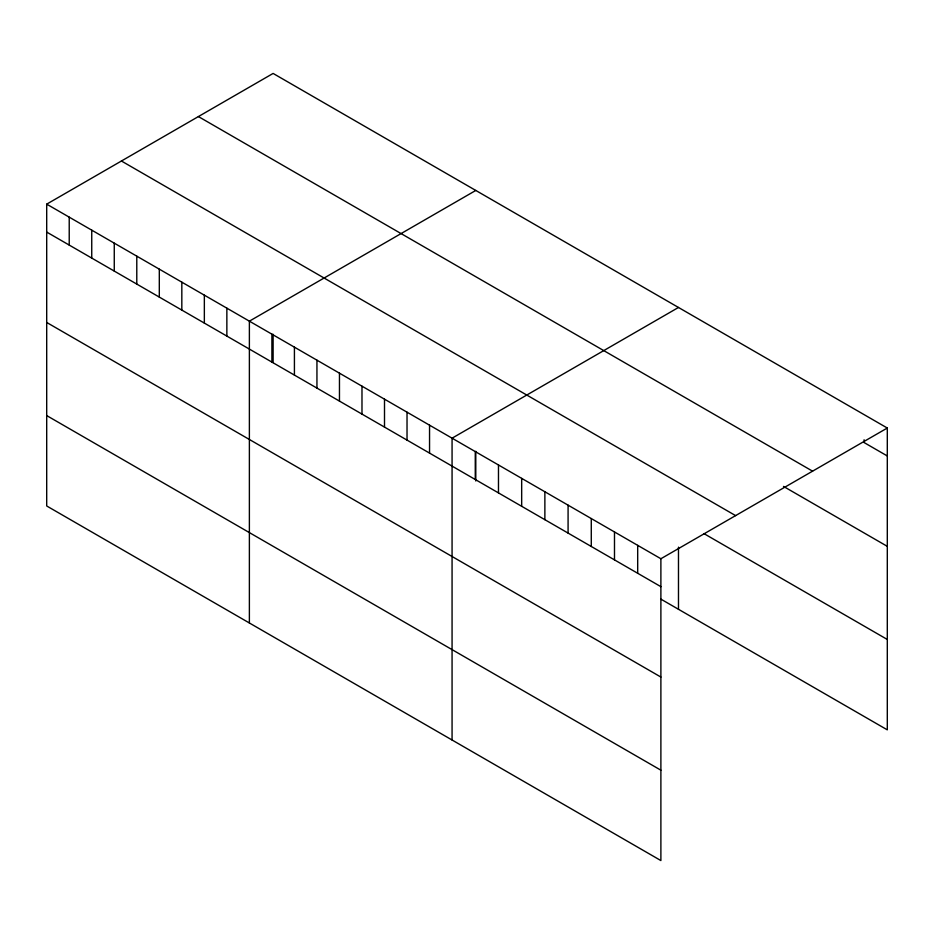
<?xml version="1.0" encoding="UTF-8"?>
<svg xmlns="http://www.w3.org/2000/svg" width="934" height="934" viewBox="0 0 934 934"><rect width="100%" height="100%" fill="white"/><g stroke="black" fill="none" stroke-linecap="round" stroke-linejoin="round"><path stroke-width="1.4" d="M46.7 204.149L660.887 558.742L660.887 860.564L46.7 505.971L46.7 204.149L273.113 73.436L887.3 428.029L887.3 729.851L660.957 599.173M475.791 190.443L249.378 321.168L249.378 622.99M678.481 307.461L452.068 438.186L452.068 740.008M660.887 558.742L887.3 428.029M887.3 455.955L864.102 442.564L864.102 439.774M198.393 116.563L812.58 471.168M783.498 486.416L887.3 546.343M121.42 161.01L735.607 515.615M704.119 533.711L887.3 639.463M46.7 232.076L660.887 586.669M46.7 322.463L660.887 677.057M46.7 415.583L660.887 770.188M678.481 547.149L678.481 609.295M637.689 545.351L637.689 573.278M614.49 531.96L614.49 559.886M591.28 518.557L591.28 546.483M568.082 505.166L568.082 533.092M544.872 491.763L544.872 519.689M521.674 478.371L521.674 506.298M498.476 464.969L498.476 492.907M475.791 451.32L475.791 480.975M475.266 451.577L475.266 479.504M429.547 425.18L429.547 453.107M407.026 412.174L407.026 440.101M384.504 399.18L384.504 427.107M361.983 386.174L361.983 414.101M339.462 373.168L339.462 401.106M316.941 360.174L316.941 388.1M294.42 347.168L294.42 375.094M273.113 334.302L273.113 362.544M271.899 334.162L271.899 362.1M226.857 308.162L226.857 336.088M204.348 295.156L204.348 323.094M181.826 282.161L181.826 310.088M159.305 269.155L159.305 297.082M136.784 256.149L136.784 284.088M114.263 243.155L114.263 271.082M91.742 230.149L91.742 258.076M69.221 217.143L69.221 245.082"/></g></svg>
